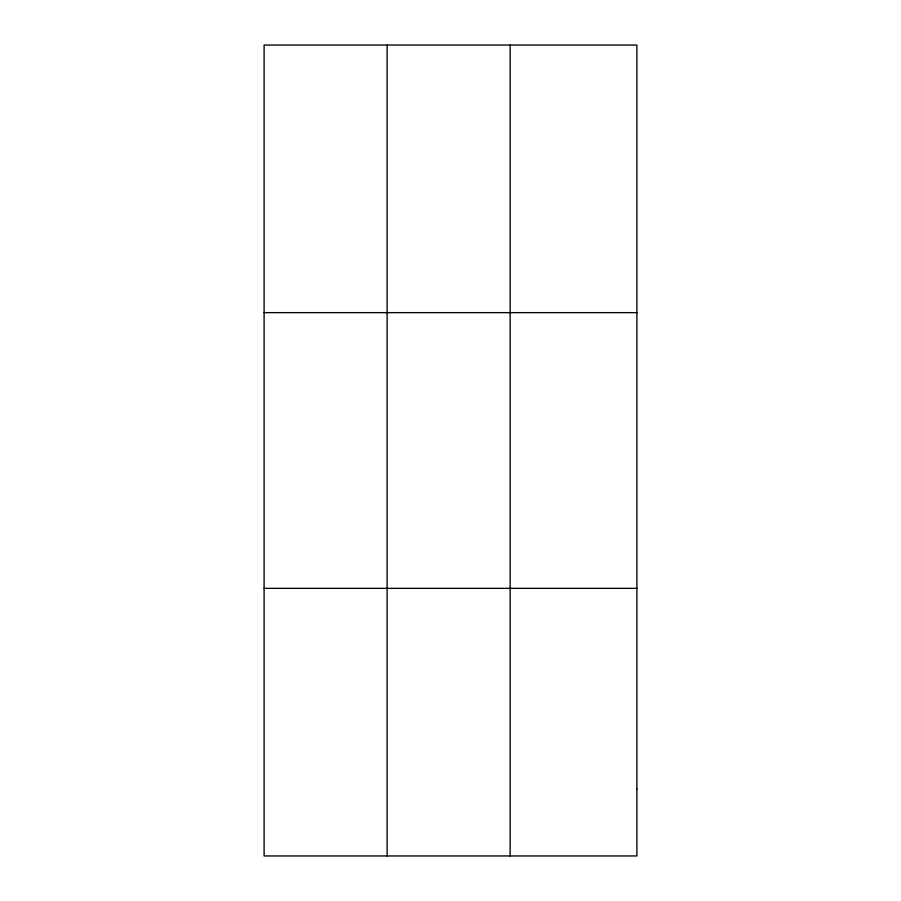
<?xml version="1.0" encoding="UTF-8"?>
<svg xmlns="http://www.w3.org/2000/svg" width="901" height="901" viewBox="0 0 901 901"><rect width="100%" height="100%" fill="white"/><g stroke="black" fill="none" stroke-linecap="round" stroke-linejoin="round"><path stroke-width="1.35" d="M387.126 855.95L387.126 45.05M510.146 855.95L510.146 45.05M264.106 312.647L636.894 312.647M264.106 588.353L636.894 588.353M636.894 789.051L636.894 855.95L264.106 855.95L264.106 45.05L636.894 45.05L636.894 789.051"/></g></svg>
